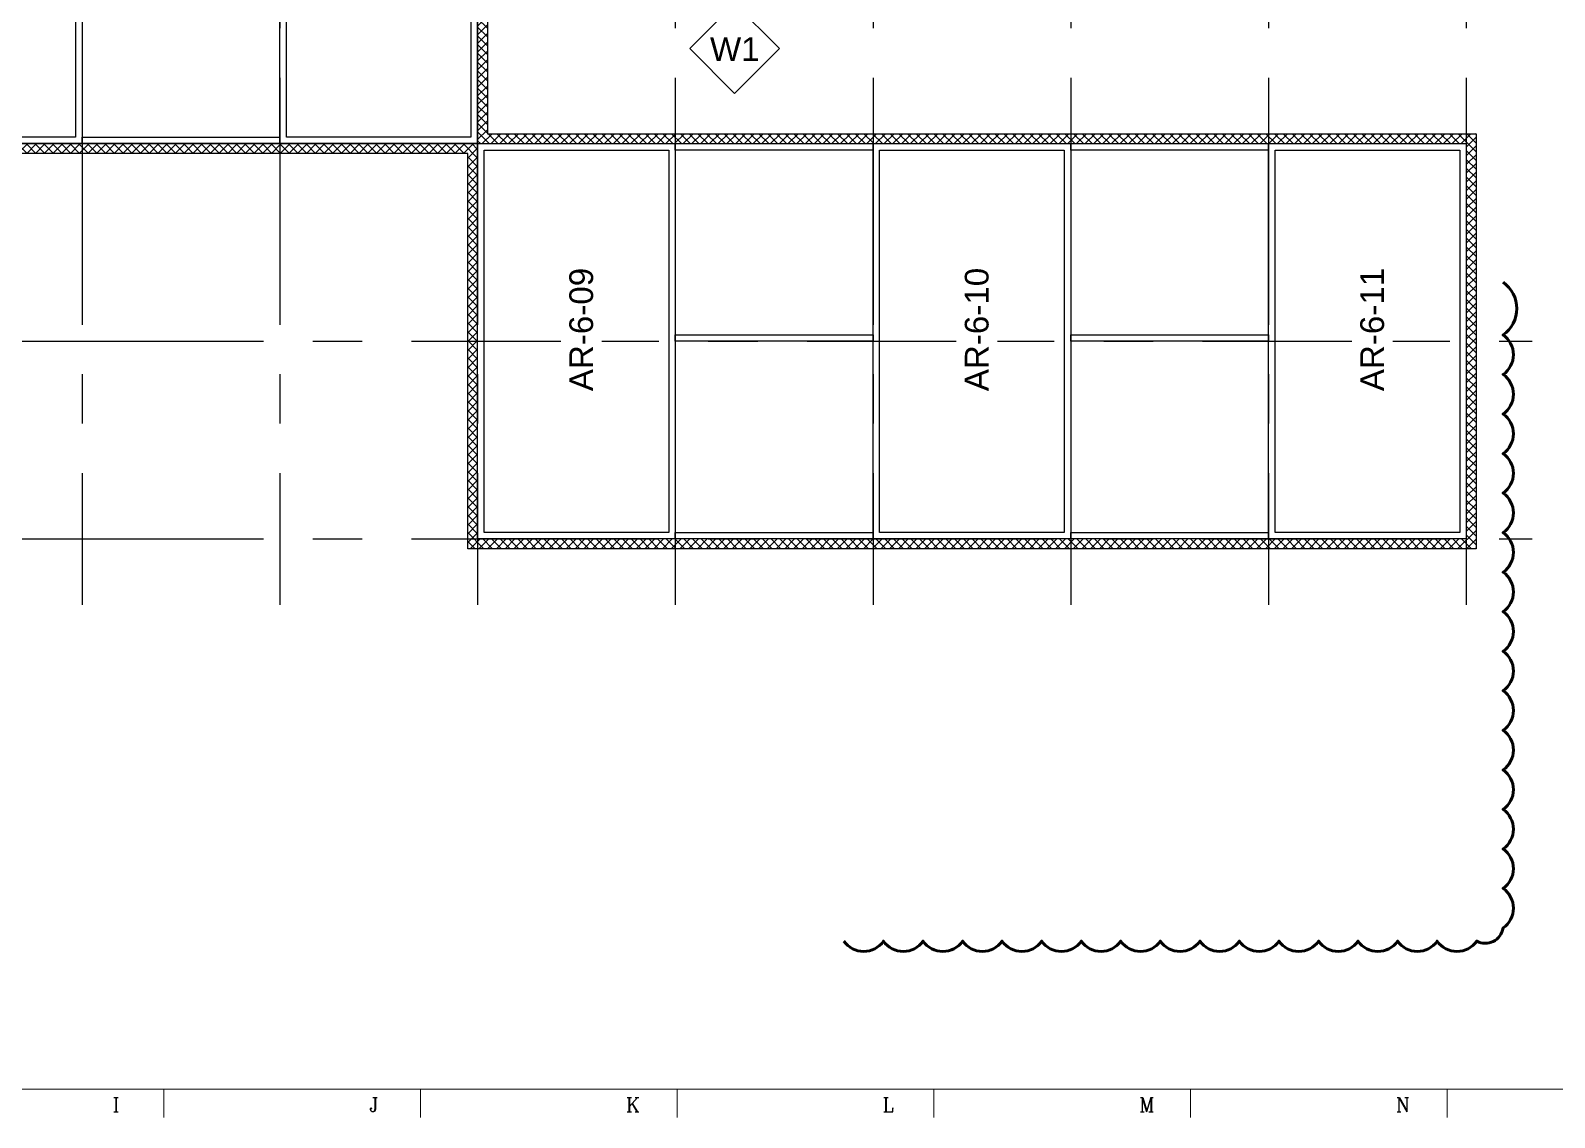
# Model space of a CAD drawing. Header units: millimetres. Extents: x -300 to 383236, y -195106 to -144646.
# Drawn here: x 190508 to 213630, y -194483 to -177985 of the extents above; entities that cross this region are included whole.
import ezdxf
from ezdxf.enums import TextEntityAlignment as Align

# ---------------------------------------------------------------- set-up
doc = ezdxf.new("R2010")
doc.units = ezdxf.units.MM
doc.header["$LTSCALE"] = 60
doc.set_wipeout_variables(frame=1)
doc.linetypes.add('CENTER', pattern=[2, 1.25, -0.25, 0.25, -0.25])
for name, color, linetype in [('1', 7, 'Continuous'), ('1CEN', 20, 'CENTER'), ('1ST FL_SIDE-WALL', 8, 'Continuous'), ('AA-XXXX-SYMB', 7, 'Continuous'), ('AA-XXXX-TEXT', 3, 'Continuous'), ('C_TEXT_CONTAINER NO', 7, 'Continuous'), ('INI', 11, 'Continuous')]:
    doc.layers.add(name, color=color, linetype=linetype)
doc.layers.add('C_REV', color=4, linetype='Continuous', lineweight=50)
doc.layers.add('TAN-TIT', color=30, linetype='Continuous', lineweight=0)
doc.styles.add('ARCHILAB_ROMANS', font='romans.shx', dxfattribs={"bigfont": 'ghs.shx'})
doc.styles.add('Arial', font='arial.ttf')
doc.styles.add('COM', font='COMPLEX', dxfattribs={"height": 5})

# ---------------------------------------------------------------- blocks, each defined once
blk = doc.blocks.new('A$C064809F0')
at = {"layer": 'AA-XXXX-TEXT'}
for p, q in [((475, 566), (1041, 1131)), ((1041, 1131), (1607, 566)), ((1041, 0), (475, 566)), ((1607, 566), (1041, 0))]:
    blk.add_line(p, q, dxfattribs=at)
at = {"layer": 'INI'}
blk.add_line((1041, 0), (475, 566), dxfattribs=at)
at = {"layer": 'AA-XXXX-TEXT', "style": 'ARCHILAB_ROMANS'}
blk.add_attdef('WALLTYPE', text='', height=300, dxfattribs=at).set_placement((1043, 560), align=Align.MIDDLE_CENTER)
blk = doc.blocks.new('A$C202279AD')
for points in [[(0, 0), (3000, 0), (3000, -6000), (0, -6000)], [(100, -100), (2900, -100), (2900, -5900), (100, -5900)]]:
    blk.add_lwpolyline(points, close=True)
blk = doc.blocks.new('BORDER')
at = {"layer": 'TAN-TIT'}
for p, q in [((4977, 3520), (232823, 3520)), ((121784, 3520), (121784, 2078)), ((134763, 3520), (134763, 2078)), ((147741, 3520), (147741, 2078)), ((160720, 3520), (160720, 2078)), ((173699, 3520), (173699, 2078)), ((186677, 3520), (186677, 2078))]:
    blk.add_line(p, q, dxfattribs=at)
at = {"layer": 'TAN-TIT', "style": 'COM'}
for s, p in [('I', (119188, 2366)), ('J', (132167, 2366)), ('K', (145146, 2366)), ('L', (158124, 2366)), ('M', (171103, 2366)), ('N', (184082, 2366))]:
    blk.add_text(s, height=721, dxfattribs=at).set_placement(p)

msp = doc.modelspace()

# ---------------------------------------------------------------- hatches: boundary and pattern name
at = {"layer": '1ST FL_SIDE-WALL'}
h = msp.add_hatch(dxfattribs=at)
h.set_pattern_fill('ANSI37', color=252, scale=750, angle=-90)
h.set_pattern_definition([(315, (0, 0), (66.29126, 66.29126), []), (45, (0, 0), (-66.29126, 66.29126), [])])
h.paths.add_polyline_path([(212441.2, -179552.1), (197441.2, -179552.1), (197441.2, -176852.2), (203441.2, -176852.2), (203441.2, -173552.1), (191441.2, -173552.1), (191441.2, -158552.1), (191291.2, -158552.1), (161141.2, -158552.1), (161141.2, -173852.1), (167141.2, -173852.1), (167141.2, -179852.1), (197141.2, -179852.1), (197141.2, -185852.1), (212441.2, -185852.1)])
h.paths.add_polyline_path([(167291.2, -179702.1), (167291.2, -173702.1), (161291.2, -173702.1), (161291.2, -158702.1), (191291.2, -158702.1), (191291.2, -173702.1), (203291.2, -173702.1), (203291.2, -176702.2), (197291.2, -176702.1), (197291.2, -179702.1), (212291.2, -179702.1), (212291.2, -185702.1), (197291.2, -185702.1), (197291.2, -179702.1)], flags=16)

# ---------------------------------------------------------------- linework, layer by layer
for points in [[(191291.2, -179702.1), (191291.2, -179602.1), (194291.2, -179602.1), (194291.2, -179702.1)], [(200291.2, -179802.1), (200291.2, -179702.1), (203291.2, -179702.1), (203291.2, -179802.1)], [(206291.2, -179802.1), (206291.2, -179702.1), (209291.2, -179702.1), (209291.2, -179802.1)], [(200291.2, -182702.1), (200291.2, -182602.1), (203291.2, -182602.1), (203291.2, -182702.1)], [(206291.2, -182702.1), (206291.2, -182602.1), (209291.2, -182602.1), (209291.2, -182702.1)], [(200291.2, -185702.1), (200291.2, -185602.1), (203291.2, -185602.1), (203291.2, -185702.1)], [(206291.2, -185702.1), (206291.2, -185602.1), (209291.2, -185602.1), (209291.2, -185702.1)]]:
    msp.add_lwpolyline(points, close=True)
at = {"layer": '1CEN', "color": 1, "ltscale": 50}
for p, q in [((191291.2, -154702.1), (191291.2, -186702.1)), ((194291.2, -154702.1), (194291.2, -186702.1)), ((197291.2, -154702.1), (197291.2, -186702.1)), ((200291.2, -154702.1), (200291.2, -186702.1)), ((203291.2, -154702.1), (203291.2, -186702.1)), ((206291.2, -154702.1), (206291.2, -186702.1)), ((209291.2, -154702.1), (209291.2, -186702.1)), ((212291.2, -154702.1), (212291.2, -186702.1)), ((160291.2, -179702.1), (203291.2, -179702.1)), ((160291.2, -182702.1), (213291.2, -182702.1)), ((160291.2, -185702.1), (213291.2, -185702.1))]:
    msp.add_line(p, q, dxfattribs=at)
at = {"layer": '1ST FL_SIDE-WALL', "color": 3}
for p, q in [((212441.2, -179552.1), (212441.2, -185852.1)), ((212441.2, -185852.1), (197141.2, -185852.1))]:
    msp.add_line(p, q, dxfattribs=at)
for points in [[(197141.2, -185852.1), (197141.2, -179852.1), (167141.2, -179852.1), (167141.2, -173852.1), (161141.2, -173852.1), (161141.2, -158552.1), (191291.2, -158552.1)], [(191291.2, -158552.1), (191441.2, -158552.1), (191441.2, -173552.1), (203441.2, -173552.1), (203441.2, -176852.2), (197441.2, -176852.2), (197441.2, -179552.1), (212441.2, -179552.1)], [(191291.2, -158702.1), (161291.2, -158702.1), (161291.2, -173702.1), (167291.2, -173702.1), (167291.2, -179702.1), (197291.2, -179702.1)], [(197291.2, -179702.1), (212291.2, -179702.1), (212291.2, -185702.1), (197291.2, -185702.1), (197291.2, -176702.1), (203291.2, -176702.2), (203291.2, -173702.1), (191291.2, -173702.1), (191291.2, -158702.1)]]:
    msp.add_lwpolyline(points, dxfattribs=at)

# ---------------------------------------------------------------- block references
for p in [(188291.2, -173702.1), (194291.2, -173702.1), (197291.2, -179702.1), (203291.2, -179702.1), (209291.2, -179702.1)]:
    msp.add_blockref('A$C202279AD', p)
at = {"layer": 'AA-XXXX-SYMB'}
ref = msp.add_blockref('A$C064809F0', (199942.4, -178939.3), dxfattribs=dict(at, xscale=1.2, yscale=1.2, zscale=1.2))
ref.add_attrib('WALLTYPE', 'W1', dxfattribs={"layer": 'AA-XXXX-TEXT', "height": 360, "style": 'Arial'}).set_placement((201193.9, -178267.2), align=Align.MIDDLE_CENTER)

# ---------------------------------------------------------------- next in the draw order: wipeouts: each hides what was drawn before it
for points in [[(199175.5, -183684.2), (199175.5, -181389.1), (198555.9, -181389.1), (198555.9, -183684.2)], [(205175.5, -183684.2), (205175.5, -181389.1), (204555.9, -181389.1), (204555.9, -183684.2)], [(211175.5, -183684.2), (211175.5, -181389.1), (210555.9, -181389.1), (210555.9, -183684.2)]]:
    msp.add_wipeout(points).dxf.layer = 'C_TEXT_CONTAINER NO'

# ---------------------------------------------------------------- next in the draw order: linework, layer by layer
at = {"layer": 'C_REV'}
msp.add_lwpolyline([(202849.8, -191806.1, 0.5205671), (203449.8, -191806.1, 0.5205671), (204049.8, -191806.1, 0.5205671), (204649.8, -191806.1, 0.5205671), (205249.8, -191806.1, 0.5205671), (205849.8, -191806.1, 0.5205671), (206449.8, -191806.1, 0.5205671), (207049.8, -191806.1, 0.5205671), (207649.8, -191806.1, 0.5205671), (208249.8, -191806.1, 0.5205671), (208849.8, -191806.1, 0.5205671), (209449.8, -191806.1, 0.5205671), (210049.8, -191806.1, 0.5205671), (210649.8, -191806.1, 0.5205671), (211249.8, -191806.1, 0.5205671), (211849.8, -191806.1, 0.5205671), (212449.8, -191806.1, 0.5205671), (212849.8, -191606.1, 0.5205671), (212849.8, -191006.1, 0.5205671), (212849.8, -190406.1, 0.5205671), (212849.8, -189806.1, 0.5205671), (212849.8, -189206.1, 0.5205671), (212849.8, -188606.1, 0.5205671), (212849.8, -188006.1, 0.5205671), (212849.8, -187406.1, 0.5205671), (212849.8, -186806.1, 0.5205671), (212849.8, -186206.1, 0.5205671), (212849.8, -185606.1, 0.5205671), (212849.8, -185006.1, 0.5205671), (212849.8, -184406.1, 0.5205671), (212849.8, -183806.1, 0.5205671), (212849.8, -183206.1, 0.5205671), (212849.8, -182606.1, 0.5205671), (212849.8, -181806.1, 0.5205671)], format="xyb", dxfattribs=at)

# ---------------------------------------------------------------- next in the draw order: block references
at = {"layer": '1', "xscale": 0.3, "yscale": 0.3, "zscale": 0.3}
msp.add_blockref('BORDER', (155998.1, -195106.1), dxfattribs=at)

# ---------------------------------------------------------------- next in the draw order: texts
at = {"layer": 'C_TEXT_CONTAINER NO', "color": 3, "style": 'Arial'}
for s, p in [('AR-6-09', (198863.4, -182523.4)), ('AR-6-10', (204863.4, -182523.4)), ('AR-6-11', (210863.4, -182523.4))]:
    msp.add_text(s, height=360, rotation=90, dxfattribs=at).set_placement(p, align=Align.MIDDLE_CENTER)

doc.saveas('drawing.dxf')
